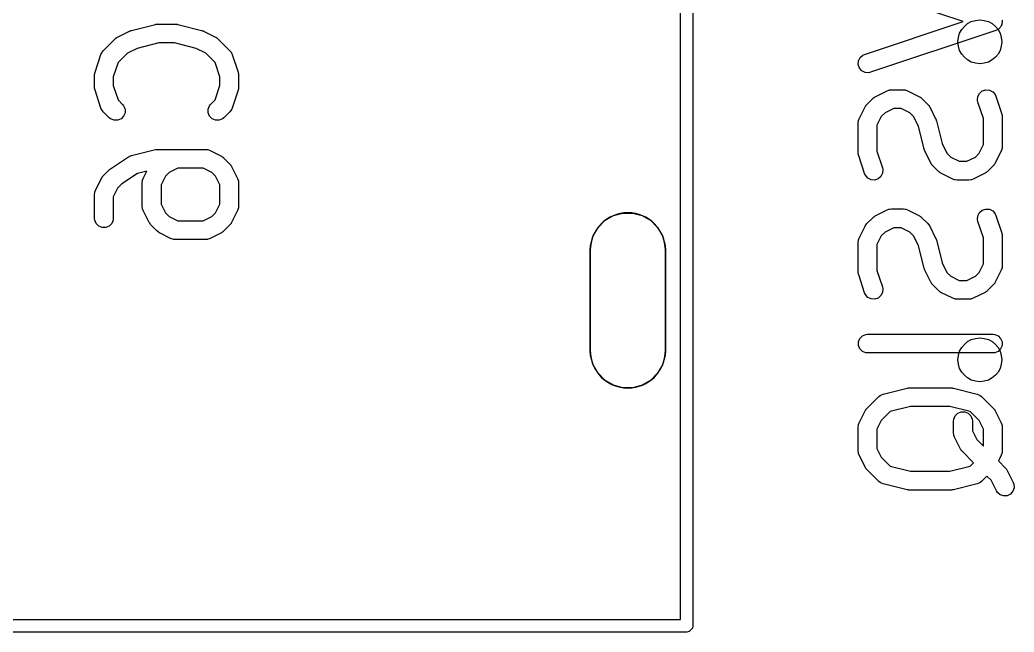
# Model space of a CAD drawing. Extents: x 0.29 to 2.1, y 0.2 to 2.1.
# Drawn here: x 0.7507 to 1.0631, y 0.1963 to 0.3888 of the extents above; entities that cross this region are included whole.
import ezdxf

# ---------------------------------------------------------------- set-up
doc = ezdxf.new("R2010")
doc.units = 0
doc.header["$MEASUREMENT"] = 0
doc.layers.add('BLACK', color=7, linetype='CONTINUOUS')

msp = doc.modelspace()

# ---------------------------------------------------------------- linework, layer by layer
at = {"layer": 'BLACK', "linetype": 'CONTINUOUS'}
for p, q in [((0.9622, 0.49469), (0.9622, 0.19823)), ((0.95827, 0.2002), (0.95827, 0.49272)), ((1.04711, 0.38824), (1.01615, 0.39856)), ((0.79385, 0.38744), (0.79395, 0.38745)), ((0.79395, 0.38745), (0.79958, 0.38745)), ((0.79958, 0.38745), (0.79968, 0.38744)), ((1.01615, 0.37792), (1.04711, 0.38824)), ((1.0593, 0.38746), (1.05913, 0.38713)), ((1.05931, 0.38767), (1.0593, 0.38746)), ((1.05931, 0.38881), (1.05938, 0.38861)), ((1.05938, 0.38787), (1.05931, 0.38767)), ((1.05938, 0.38861), (1.05935, 0.38824)), ((1.05935, 0.38824), (1.05938, 0.38787)), ((0.78138, 0.38339), (0.78513, 0.38527)), ((0.78513, 0.38527), (0.78517, 0.38528)), ((0.78517, 0.38528), (0.78519, 0.3853)), ((0.78519, 0.3853), (0.78543, 0.38538)), ((0.78543, 0.38538), (0.78567, 0.38547)), ((0.78567, 0.38547), (0.78569, 0.38548)), ((0.78569, 0.38548), (0.78574, 0.38549)), ((0.78574, 0.38549), (0.79324, 0.38737)), ((0.79324, 0.38737), (0.79334, 0.38738)), ((0.79334, 0.38738), (0.79338, 0.3874)), ((0.79338, 0.3874), (0.79359, 0.38742)), ((0.79359, 0.38742), (0.79381, 0.38745)), ((0.79381, 0.38745), (0.79385, 0.38744)), ((0.79968, 0.38744), (0.79972, 0.38745)), ((0.79972, 0.38745), (0.79994, 0.38742)), ((0.79994, 0.38742), (0.80015, 0.3874)), ((0.80015, 0.3874), (0.80019, 0.38738)), ((0.80019, 0.38738), (0.80029, 0.38737)), ((0.80029, 0.38737), (0.80779, 0.38549)), ((0.80779, 0.38549), (0.80783, 0.38548)), ((0.80783, 0.38548), (0.80786, 0.38547)), ((0.80786, 0.38547), (0.8081, 0.38538)), ((0.8081, 0.38538), (0.80834, 0.3853)), ((0.80834, 0.3853), (0.80835, 0.38528)), ((0.80835, 0.38528), (0.8084, 0.38527)), ((0.8084, 0.38527), (0.81215, 0.38339)), ((1.05738, 0.38544), (1.01801, 0.37232)), ((1.05791, 0.38568), (1.05738, 0.38544)), ((1.05807, 0.38581), (1.05791, 0.38568)), ((1.05826, 0.38591), (1.05807, 0.38581)), ((1.0585, 0.38619), (1.05826, 0.38591)), ((1.05878, 0.38643), (1.0585, 0.38619)), ((1.05888, 0.38662), (1.05878, 0.38643)), ((1.05901, 0.38678), (1.05888, 0.38662)), ((1.05913, 0.38713), (1.05901, 0.38678)), ((0.77687, 0.37909), (0.78062, 0.38284)), ((0.78062, 0.38284), (0.78084, 0.38303)), ((0.78084, 0.38303), (0.78089, 0.38308)), ((0.78089, 0.38308), (0.78098, 0.38314)), ((0.78098, 0.38314), (0.78106, 0.38321)), ((0.78106, 0.38321), (0.78114, 0.38324)), ((0.78114, 0.38324), (0.78138, 0.38339)), ((0.79432, 0.38155), (0.78748, 0.37984)), ((0.79921, 0.38155), (0.79432, 0.38155)), ((0.80605, 0.37984), (0.79921, 0.38155)), ((0.81215, 0.38339), (0.81239, 0.38324)), ((0.81239, 0.38324), (0.81247, 0.38321)), ((0.81247, 0.38321), (0.81255, 0.38314)), ((0.81255, 0.38314), (0.81264, 0.38308)), ((0.81264, 0.38308), (0.81269, 0.38303)), ((0.81269, 0.38303), (0.81291, 0.38284)), ((0.81291, 0.38284), (0.81666, 0.37909)), ((0.77615, 0.37794), (0.77639, 0.37846)), ((0.77639, 0.37846), (0.77646, 0.37854)), ((0.77646, 0.37854), (0.7765, 0.37864)), ((0.7765, 0.37864), (0.77687, 0.37909)), ((0.78445, 0.37833), (0.78154, 0.37541)), ((0.78748, 0.37984), (0.78445, 0.37833)), ((0.80908, 0.37833), (0.80605, 0.37984)), ((0.81199, 0.37541), (0.80908, 0.37833)), ((0.81666, 0.37909), (0.81703, 0.37864)), ((0.81703, 0.37864), (0.81707, 0.37854)), ((0.81707, 0.37854), (0.81714, 0.37846)), ((0.81714, 0.37846), (0.81738, 0.37794)), ((0.77428, 0.37231), (0.77615, 0.37794)), ((0.78154, 0.37541), (0.78003, 0.3709)), ((0.8135, 0.3709), (0.81199, 0.37541)), ((0.81738, 0.37794), (0.81925, 0.37231)), ((1.01415, 0.37475), (1.01423, 0.3759)), ((1.01423, 0.3759), (1.01475, 0.37693)), ((1.01475, 0.37693), (1.01562, 0.37768)), ((1.01562, 0.37768), (1.01615, 0.37792)), ((0.77415, 0.37175), (0.77417, 0.37185)), ((0.77417, 0.37185), (0.77418, 0.37195)), ((0.77418, 0.37195), (0.77421, 0.37203)), ((0.77421, 0.37203), (0.77428, 0.37231)), ((0.81925, 0.37231), (0.81932, 0.37203)), ((0.81932, 0.37203), (0.81935, 0.37195)), ((0.81935, 0.37195), (0.81936, 0.37185)), ((0.81936, 0.37185), (0.81938, 0.37175)), ((1.01451, 0.37366), (1.01415, 0.37475)), ((1.01527, 0.37279), (1.01451, 0.37366)), ((1.0163, 0.37227), (1.01527, 0.37279)), ((1.01745, 0.37219), (1.0163, 0.37227)), ((1.01801, 0.37232), (1.01745, 0.37219)), ((0.77413, 0.37138), (0.77416, 0.37167)), ((0.77413, 0.36763), (0.77413, 0.37138)), ((0.77416, 0.37167), (0.77415, 0.37175)), ((0.78003, 0.3709), (0.78003, 0.36811)), ((0.8135, 0.36811), (0.8135, 0.3709)), ((0.81938, 0.37175), (0.81937, 0.37167)), ((0.81937, 0.37167), (0.8194, 0.37138)), ((0.8194, 0.37138), (0.8194, 0.36763)), ((0.77416, 0.36734), (0.77413, 0.36763)), ((0.77415, 0.36726), (0.77416, 0.36734)), ((0.77417, 0.36716), (0.77415, 0.36726)), ((0.77418, 0.36705), (0.77417, 0.36716)), ((0.77421, 0.36698), (0.77418, 0.36705)), ((0.77428, 0.36669), (0.77421, 0.36698)), ((0.77615, 0.36107), (0.77428, 0.36669)), ((0.78003, 0.36811), (0.78154, 0.3636)), ((0.81199, 0.3636), (0.8135, 0.36811)), ((0.81925, 0.36669), (0.81738, 0.36107)), ((0.81932, 0.36698), (0.81925, 0.36669)), ((0.81935, 0.36705), (0.81932, 0.36698)), ((0.81936, 0.36716), (0.81935, 0.36705)), ((0.81938, 0.36726), (0.81936, 0.36716)), ((0.8194, 0.36763), (0.81937, 0.36734)), ((0.81937, 0.36734), (0.81938, 0.36726)), ((1.01951, 0.36464), (1.02326, 0.36651)), ((1.02326, 0.36651), (1.0238, 0.36672)), ((1.0238, 0.36672), (1.0239, 0.36672)), ((1.0239, 0.36672), (1.024, 0.36677)), ((1.024, 0.36677), (1.02458, 0.36682)), ((1.02458, 0.36682), (1.02833, 0.36682)), ((1.02833, 0.36682), (1.0289, 0.36677)), ((1.0289, 0.36677), (1.029, 0.36672)), ((1.029, 0.36672), (1.02911, 0.36672)), ((1.02911, 0.36672), (1.02965, 0.36651)), ((1.02965, 0.36651), (1.0334, 0.36464)), ((1.05173, 0.36465), (1.05224, 0.36568)), ((1.05224, 0.36568), (1.05311, 0.36643)), ((1.05311, 0.36643), (1.05421, 0.3668)), ((1.05421, 0.3668), (1.05535, 0.36672)), ((1.05535, 0.36672), (1.05639, 0.3662)), ((1.05639, 0.3662), (1.05714, 0.36533)), ((0.78154, 0.3636), (0.78292, 0.36222)), ((0.81061, 0.36222), (0.81199, 0.3636)), ((1.01687, 0.36221), (1.01874, 0.36408)), ((1.01874, 0.36408), (1.01897, 0.36427)), ((1.01897, 0.36427), (1.01902, 0.36433)), ((1.01902, 0.36433), (1.01911, 0.36438)), ((1.01911, 0.36438), (1.01919, 0.36445)), ((1.01919, 0.36445), (1.01926, 0.36448)), ((1.01926, 0.36448), (1.01951, 0.36464)), ((1.0334, 0.36464), (1.03365, 0.36448)), ((1.03365, 0.36448), (1.03372, 0.36445)), ((1.03372, 0.36445), (1.0338, 0.36438)), ((1.0338, 0.36438), (1.03389, 0.36433)), ((1.03389, 0.36433), (1.03394, 0.36427)), ((1.03394, 0.36427), (1.03417, 0.36408)), ((1.03417, 0.36408), (1.03604, 0.36221)), ((1.05165, 0.3635), (1.05173, 0.36465)), ((1.05177, 0.36294), (1.05165, 0.3635)), ((1.0535, 0.35777), (1.05177, 0.36294)), ((1.05714, 0.36533), (1.05738, 0.3648)), ((1.05738, 0.3648), (1.05925, 0.35918)), ((0.77639, 0.36054), (0.77615, 0.36107)), ((0.77646, 0.36046), (0.77639, 0.36054)), ((0.7765, 0.36036), (0.77646, 0.36046)), ((0.77687, 0.35992), (0.7765, 0.36036)), ((0.77874, 0.35804), (0.77687, 0.35992)), ((0.78292, 0.36222), (0.78328, 0.36177)), ((0.78328, 0.36177), (0.78373, 0.36071)), ((0.78373, 0.35955), (0.78328, 0.35849)), ((0.78373, 0.36071), (0.78373, 0.35955)), ((0.8098, 0.36071), (0.81024, 0.36177)), ((0.8098, 0.35955), (0.8098, 0.36071)), ((0.81024, 0.35849), (0.8098, 0.35955)), ((0.81024, 0.36177), (0.81061, 0.36222)), ((0.81666, 0.35992), (0.81479, 0.35804)), ((0.81703, 0.36036), (0.81666, 0.35992)), ((0.81707, 0.36046), (0.81703, 0.36036)), ((0.81714, 0.36054), (0.81707, 0.36046)), ((0.81738, 0.36107), (0.81714, 0.36054)), ((1.01444, 0.35769), (1.01631, 0.36144)), ((1.01631, 0.36144), (1.01647, 0.36169)), ((1.01647, 0.36169), (1.0165, 0.36176)), ((1.0165, 0.36176), (1.01657, 0.36184)), ((1.01657, 0.36184), (1.01662, 0.36193)), ((1.01662, 0.36193), (1.01668, 0.36198)), ((1.01668, 0.36198), (1.01687, 0.36221)), ((1.02258, 0.35957), (1.02138, 0.35837)), ((1.02528, 0.36092), (1.02258, 0.35957)), ((1.02763, 0.36092), (1.02528, 0.36092)), ((1.03033, 0.35957), (1.02763, 0.36092)), ((1.03153, 0.35837), (1.03033, 0.35957)), ((1.03604, 0.36221), (1.03623, 0.36198)), ((1.03623, 0.36198), (1.03629, 0.36193)), ((1.03629, 0.36193), (1.03634, 0.36184)), ((1.03634, 0.36184), (1.03641, 0.36176)), ((1.03641, 0.36176), (1.03644, 0.36169)), ((1.03644, 0.36169), (1.03659, 0.36144)), ((1.03659, 0.36144), (1.03847, 0.35769)), ((0.77919, 0.35767), (0.77874, 0.35804)), ((0.78025, 0.35723), (0.77919, 0.35767)), ((0.78141, 0.35723), (0.78025, 0.35723)), ((0.78247, 0.35767), (0.78141, 0.35723)), ((0.78328, 0.35849), (0.78247, 0.35767)), ((0.81106, 0.35767), (0.81024, 0.35849)), ((0.81212, 0.35723), (0.81106, 0.35767)), ((0.81328, 0.35723), (0.81212, 0.35723)), ((0.81434, 0.35767), (0.81328, 0.35723)), ((0.81479, 0.35804), (0.81434, 0.35767)), ((1.01413, 0.35637), (1.01418, 0.35695)), ((1.01413, 0.347), (1.01413, 0.35637)), ((1.01418, 0.35695), (1.01422, 0.35704)), ((1.01422, 0.35704), (1.01423, 0.35715)), ((1.01423, 0.35715), (1.01444, 0.35769)), ((1.02138, 0.35837), (1.02003, 0.35567)), ((1.03304, 0.35534), (1.03153, 0.35837)), ((1.03847, 0.35769), (1.03848, 0.35765)), ((1.03848, 0.35765), (1.0385, 0.35763)), ((1.0385, 0.35763), (1.03858, 0.35739)), ((1.03858, 0.35739), (1.03868, 0.35715)), ((1.03868, 0.35715), (1.03868, 0.35713)), ((1.03868, 0.35713), (1.03869, 0.35709)), ((1.03869, 0.35709), (1.04049, 0.3499)), ((1.0535, 0.34957), (1.0535, 0.35777)), ((1.05925, 0.35918), (1.05932, 0.35889)), ((1.05932, 0.35889), (1.05935, 0.35882)), ((1.05935, 0.35882), (1.05936, 0.35872)), ((1.05936, 0.35872), (1.05938, 0.35861)), ((1.05938, 0.35861), (1.05937, 0.35854)), ((1.05937, 0.35854), (1.0594, 0.35825)), ((1.0594, 0.35825), (1.0594, 0.34887)), ((1.02003, 0.35567), (1.02003, 0.34748)), ((1.03484, 0.34816), (1.03304, 0.35534)), ((0.78574, 0.34612), (0.79324, 0.348)), ((0.79324, 0.348), (0.79334, 0.34801)), ((0.79334, 0.34801), (0.79338, 0.34803)), ((0.79338, 0.34803), (0.79359, 0.34805)), ((0.79359, 0.34805), (0.79381, 0.34808)), ((0.79381, 0.34808), (0.79385, 0.34807)), ((0.79385, 0.34807), (0.79395, 0.34808)), ((0.79395, 0.34808), (0.80895, 0.34808)), ((0.80895, 0.34808), (0.80953, 0.34803)), ((0.80953, 0.34803), (0.80962, 0.34799)), ((0.80962, 0.34799), (0.80973, 0.34798)), ((0.80973, 0.34798), (0.81027, 0.34777)), ((0.81027, 0.34777), (0.81402, 0.3459)), ((1.01416, 0.34671), (1.01413, 0.347)), ((1.02003, 0.34748), (1.02176, 0.34231)), ((1.03485, 0.34811), (1.03484, 0.34816)), ((1.03485, 0.34809), (1.03485, 0.34811)), ((1.03495, 0.34785), (1.03485, 0.34809)), ((1.03503, 0.34761), (1.03495, 0.34785)), ((1.03504, 0.34759), (1.03503, 0.34761)), ((1.03506, 0.34755), (1.03504, 0.34759)), ((1.03694, 0.3438), (1.03506, 0.34755)), ((1.04049, 0.3499), (1.042, 0.34687)), ((1.042, 0.34687), (1.0432, 0.34567)), ((1.05095, 0.34567), (1.05215, 0.34687)), ((1.05215, 0.34687), (1.0535, 0.34957)), ((1.05909, 0.34755), (1.05722, 0.3438)), ((1.0593, 0.34809), (1.05909, 0.34755)), ((1.05935, 0.3483), (1.0593, 0.3482)), ((1.0593, 0.3482), (1.0593, 0.34809)), ((1.0594, 0.34887), (1.05935, 0.3483)), ((0.77919, 0.34196), (0.78482, 0.34571)), ((0.78482, 0.34571), (0.78513, 0.34588)), ((0.78513, 0.34588), (0.78519, 0.34593)), ((0.78519, 0.34593), (0.78526, 0.34595)), ((0.78526, 0.34595), (0.78533, 0.34599)), ((0.78533, 0.34599), (0.7854, 0.346)), ((0.7854, 0.346), (0.78574, 0.34612)), ((0.81402, 0.3459), (0.81427, 0.34574)), ((0.81427, 0.34574), (0.81434, 0.34571)), ((0.81434, 0.34571), (0.81442, 0.34565)), ((0.81442, 0.34565), (0.81451, 0.34559)), ((0.81451, 0.34559), (0.81456, 0.34553)), ((0.81456, 0.34553), (0.81479, 0.34534)), ((0.81479, 0.34534), (0.81666, 0.34347)), ((1.01415, 0.34663), (1.01416, 0.34671)), ((1.01417, 0.34653), (1.01415, 0.34663)), ((1.01418, 0.34642), (1.01417, 0.34653)), ((1.01421, 0.34635), (1.01418, 0.34642)), ((1.01428, 0.34606), (1.01421, 0.34635)), ((1.01615, 0.34044), (1.01428, 0.34606)), ((1.03709, 0.34355), (1.03694, 0.3438)), ((1.0432, 0.34567), (1.0459, 0.34433)), ((1.0459, 0.34433), (1.04825, 0.34433)), ((1.04825, 0.34433), (1.05095, 0.34567)), ((1.05722, 0.3438), (1.05706, 0.34355)), ((0.77687, 0.33972), (0.77874, 0.34159)), ((0.77874, 0.3416), (0.77897, 0.34179)), ((0.77874, 0.34159), (0.77874, 0.3416)), ((0.77874, 0.3416), (0.77874, 0.3416)), ((0.77897, 0.34179), (0.77919, 0.34196)), ((0.77919, 0.34196), (0.77919, 0.34196)), ((0.77919, 0.34196), (0.77919, 0.34196)), ((0.79058, 0.34125), (0.78767, 0.34052)), ((0.78944, 0.33895), (0.79058, 0.34125)), ((0.79758, 0.34083), (0.79638, 0.33963)), ((0.80027, 0.34218), (0.79758, 0.34083)), ((0.80825, 0.34218), (0.80027, 0.34218)), ((0.81095, 0.34083), (0.80825, 0.34218)), ((0.81215, 0.33963), (0.81095, 0.34083)), ((0.81666, 0.34347), (0.81685, 0.34324)), ((0.81685, 0.34324), (0.81691, 0.34319)), ((0.81691, 0.34319), (0.81696, 0.3431)), ((0.81696, 0.3431), (0.81703, 0.34302)), ((0.81703, 0.34302), (0.81706, 0.34295)), ((0.81706, 0.34295), (0.81722, 0.3427)), ((0.81722, 0.3427), (0.81909, 0.33895)), ((1.0218, 0.34059), (1.02129, 0.33956)), ((1.02176, 0.34231), (1.02188, 0.34174)), ((1.02188, 0.34174), (1.0218, 0.34059)), ((1.03712, 0.34348), (1.03709, 0.34355)), ((1.03719, 0.3434), (1.03712, 0.34348)), ((1.03724, 0.34331), (1.03719, 0.3434)), ((1.0373, 0.34326), (1.03724, 0.34331)), ((1.03749, 0.34303), (1.0373, 0.34326)), ((1.03936, 0.34116), (1.03749, 0.34303)), ((1.03959, 0.34097), (1.03936, 0.34116)), ((1.03964, 0.34091), (1.03959, 0.34097)), ((1.03973, 0.34086), (1.03964, 0.34091)), ((1.03981, 0.34079), (1.03973, 0.34086)), ((1.03988, 0.34076), (1.03981, 0.34079)), ((1.04013, 0.34061), (1.03988, 0.34076)), ((1.04388, 0.33873), (1.04013, 0.34061)), ((1.05402, 0.34061), (1.05027, 0.33873)), ((1.05427, 0.34076), (1.05402, 0.34061)), ((1.05434, 0.34079), (1.05427, 0.34076)), ((1.05442, 0.34086), (1.05434, 0.34079)), ((1.05451, 0.34091), (1.05442, 0.34086)), ((1.05456, 0.34097), (1.05451, 0.34091)), ((1.05479, 0.34116), (1.05456, 0.34097)), ((1.05666, 0.34303), (1.05479, 0.34116)), ((1.05685, 0.34326), (1.05666, 0.34303)), ((1.05691, 0.34331), (1.05685, 0.34326)), ((1.05696, 0.3434), (1.05691, 0.34331)), ((1.05703, 0.34348), (1.05696, 0.3434)), ((1.05706, 0.34355), (1.05703, 0.34348)), ((0.77444, 0.3352), (0.77631, 0.33895)), ((0.77631, 0.33895), (0.77647, 0.3392)), ((0.77647, 0.3392), (0.7765, 0.33927)), ((0.7765, 0.33927), (0.77657, 0.33935)), ((0.77657, 0.33935), (0.77662, 0.33944)), ((0.77662, 0.33944), (0.77668, 0.33949)), ((0.77668, 0.33949), (0.77687, 0.33972)), ((0.78767, 0.34052), (0.78271, 0.33721)), ((0.78912, 0.33763), (0.78918, 0.33821)), ((0.78912, 0.33013), (0.78912, 0.33763)), ((0.78918, 0.33821), (0.78922, 0.33831)), ((0.78922, 0.33831), (0.78923, 0.33841)), ((0.78923, 0.33841), (0.78944, 0.33895)), ((0.79638, 0.33963), (0.79503, 0.33694)), ((0.8135, 0.33694), (0.81215, 0.33963)), ((0.81909, 0.33895), (0.8193, 0.33841)), ((0.8193, 0.33841), (0.8193, 0.33831)), ((0.8193, 0.33831), (0.81935, 0.33821)), ((0.81935, 0.33821), (0.8194, 0.33763)), ((0.8194, 0.33763), (0.8194, 0.33013)), ((1.01639, 0.33991), (1.01615, 0.34044)), ((1.01714, 0.33904), (1.01639, 0.33991)), ((1.01817, 0.33852), (1.01714, 0.33904)), ((1.01932, 0.33844), (1.01817, 0.33852)), ((1.02042, 0.33881), (1.01932, 0.33844)), ((1.02129, 0.33956), (1.02042, 0.33881)), ((1.04442, 0.33852), (1.04388, 0.33873)), ((1.04453, 0.33852), (1.04442, 0.33852)), ((1.04462, 0.33848), (1.04453, 0.33852)), ((1.0452, 0.33842), (1.04462, 0.33848)), ((1.04895, 0.33842), (1.0452, 0.33842)), ((1.04953, 0.33848), (1.04895, 0.33842)), ((1.04962, 0.33852), (1.04953, 0.33848)), ((1.04973, 0.33852), (1.04962, 0.33852)), ((1.05027, 0.33873), (1.04973, 0.33852)), ((0.77413, 0.33388), (0.77418, 0.33446)), ((0.77418, 0.33446), (0.77422, 0.33456)), ((0.77422, 0.33456), (0.77423, 0.33466)), ((0.77423, 0.33466), (0.77444, 0.3352)), ((0.78138, 0.33588), (0.78003, 0.33319)), ((0.78271, 0.33721), (0.78138, 0.33588)), ((0.79503, 0.33694), (0.79503, 0.33083)), ((0.8135, 0.33083), (0.8135, 0.33694)), ((0.77413, 0.32638), (0.77413, 0.33388)), ((0.78003, 0.33319), (0.78003, 0.32638)), ((0.78918, 0.32956), (0.78912, 0.33013)), ((0.78922, 0.32946), (0.78918, 0.32956)), ((0.78923, 0.32935), (0.78922, 0.32946)), ((0.78944, 0.32881), (0.78923, 0.32935)), ((0.79131, 0.32506), (0.78944, 0.32881)), ((0.79503, 0.33083), (0.79638, 0.32813)), ((0.79638, 0.32813), (0.79758, 0.32694)), ((0.81095, 0.32694), (0.81215, 0.32813)), ((0.81215, 0.32813), (0.8135, 0.33083)), ((0.81909, 0.32881), (0.81722, 0.32506)), ((0.8193, 0.32935), (0.81909, 0.32881)), ((0.81935, 0.32956), (0.8193, 0.32946)), ((0.8193, 0.32946), (0.8193, 0.32935)), ((0.8194, 0.33013), (0.81935, 0.32956)), ((1.01951, 0.32714), (1.02326, 0.32902)), ((1.02326, 0.32902), (1.0238, 0.32922)), ((1.0238, 0.32922), (1.0239, 0.32923)), ((1.0239, 0.32923), (1.024, 0.32927)), ((1.024, 0.32927), (1.02458, 0.32933)), ((1.02458, 0.32933), (1.02833, 0.32933)), ((1.02833, 0.32933), (1.0289, 0.32927)), ((1.0289, 0.32927), (1.029, 0.32923)), ((1.029, 0.32923), (1.02911, 0.32922)), ((1.02911, 0.32922), (1.02965, 0.32902)), ((1.02965, 0.32902), (1.0334, 0.32714)), ((1.05173, 0.32715), (1.05224, 0.32818)), ((1.05224, 0.32818), (1.05311, 0.32894)), ((1.05311, 0.32894), (1.05421, 0.3293)), ((1.05421, 0.3293), (1.05535, 0.32922)), ((1.05535, 0.32922), (1.05639, 0.32871)), ((1.05639, 0.32871), (1.05714, 0.32784)), ((0.77418, 0.32581), (0.77413, 0.32638)), ((0.77462, 0.32474), (0.77418, 0.32581)), ((0.77998, 0.32581), (0.77953, 0.32474)), ((0.78003, 0.32638), (0.77998, 0.32581)), ((0.79147, 0.32482), (0.79131, 0.32506)), ((0.79758, 0.32694), (0.80027, 0.32559)), ((0.80027, 0.32559), (0.80825, 0.32559)), ((0.80825, 0.32559), (0.81095, 0.32694)), ((0.81722, 0.32506), (0.81706, 0.32482)), ((0.93236, 0.32353), (0.93454, 0.32571)), ((0.93454, 0.32571), (0.93721, 0.32725)), ((0.93721, 0.32725), (0.94019, 0.32805)), ((0.94019, 0.32805), (0.94327, 0.32805)), ((0.94327, 0.32805), (0.94625, 0.32725)), ((0.94625, 0.32725), (0.94892, 0.32571)), ((0.94892, 0.32571), (0.9511, 0.32353)), ((1.01687, 0.32471), (1.01874, 0.32659)), ((1.01874, 0.32659), (1.01897, 0.32677)), ((1.01897, 0.32677), (1.01902, 0.32683)), ((1.01902, 0.32683), (1.01911, 0.32689)), ((1.01911, 0.32689), (1.01919, 0.32695)), ((1.01919, 0.32695), (1.01926, 0.32698)), ((1.01926, 0.32698), (1.01951, 0.32714)), ((1.0334, 0.32714), (1.03365, 0.32698)), ((1.03365, 0.32698), (1.03372, 0.32695)), ((1.03372, 0.32695), (1.0338, 0.32689)), ((1.0338, 0.32689), (1.03389, 0.32683)), ((1.03389, 0.32683), (1.03394, 0.32677)), ((1.03394, 0.32677), (1.03417, 0.32659)), ((1.03417, 0.32659), (1.03604, 0.32471)), ((1.05165, 0.326), (1.05173, 0.32715)), ((1.05177, 0.32544), (1.05165, 0.326)), ((1.0535, 0.32027), (1.05177, 0.32544)), ((1.05714, 0.32784), (1.05738, 0.32731)), ((1.05738, 0.32731), (1.05925, 0.32168)), ((0.77544, 0.32393), (0.77462, 0.32474)), ((0.7765, 0.32349), (0.77544, 0.32393)), ((0.77766, 0.32349), (0.7765, 0.32349)), ((0.77872, 0.32393), (0.77766, 0.32349)), ((0.77953, 0.32474), (0.77872, 0.32393)), ((0.7915, 0.32474), (0.79147, 0.32482)), ((0.79156, 0.32466), (0.7915, 0.32474)), ((0.79162, 0.32457), (0.79156, 0.32466)), ((0.79168, 0.32452), (0.79162, 0.32457)), ((0.79186, 0.3243), (0.79168, 0.32452)), ((0.79374, 0.32242), (0.79186, 0.3243)), ((0.79397, 0.32224), (0.79374, 0.32242)), ((0.79402, 0.32218), (0.79397, 0.32224)), ((0.79411, 0.32212), (0.79402, 0.32218)), ((0.79419, 0.32205), (0.79411, 0.32212)), ((0.79426, 0.32202), (0.79419, 0.32205)), ((0.79451, 0.32187), (0.79426, 0.32202)), ((0.79826, 0.31999), (0.79451, 0.32187)), ((0.81402, 0.32187), (0.81027, 0.31999)), ((0.81427, 0.32202), (0.81402, 0.32187)), ((0.81434, 0.32205), (0.81427, 0.32202)), ((0.81442, 0.32212), (0.81434, 0.32205)), ((0.81451, 0.32218), (0.81442, 0.32212)), ((0.81456, 0.32224), (0.81451, 0.32218)), ((0.81479, 0.32242), (0.81456, 0.32224)), ((0.81666, 0.3243), (0.81479, 0.32242)), ((0.81685, 0.32452), (0.81666, 0.3243)), ((0.81691, 0.32457), (0.81685, 0.32452)), ((0.81696, 0.32466), (0.81691, 0.32457)), ((0.81703, 0.32474), (0.81696, 0.32466)), ((0.81706, 0.32482), (0.81703, 0.32474)), ((0.93082, 0.32086), (0.93236, 0.32353)), ((0.9511, 0.32353), (0.95264, 0.32086)), ((1.01444, 0.3202), (1.01631, 0.32395)), ((1.01631, 0.32395), (1.01647, 0.32419)), ((1.01647, 0.32419), (1.0165, 0.32427)), ((1.0165, 0.32427), (1.01657, 0.32435)), ((1.01657, 0.32435), (1.01662, 0.32444)), ((1.01662, 0.32444), (1.01668, 0.32449)), ((1.01668, 0.32449), (1.01687, 0.32471)), ((1.02258, 0.32207), (1.02138, 0.32088)), ((1.02528, 0.32342), (1.02258, 0.32207)), ((1.02763, 0.32342), (1.02528, 0.32342)), ((1.03033, 0.32207), (1.02763, 0.32342)), ((1.03153, 0.32088), (1.03033, 0.32207)), ((1.03604, 0.32471), (1.03623, 0.32449)), ((1.03623, 0.32449), (1.03629, 0.32444)), ((1.03629, 0.32444), (1.03634, 0.32435)), ((1.03634, 0.32435), (1.03641, 0.32427)), ((1.03641, 0.32427), (1.03644, 0.32419)), ((1.03644, 0.32419), (1.03659, 0.32395)), ((1.03659, 0.32395), (1.03847, 0.3202)), ((0.7988, 0.31979), (0.79826, 0.31999)), ((0.7989, 0.31978), (0.7988, 0.31979)), ((0.799, 0.31974), (0.7989, 0.31978)), ((0.79958, 0.31968), (0.799, 0.31974)), ((0.80895, 0.31968), (0.79958, 0.31968)), ((0.80953, 0.31974), (0.80895, 0.31968)), ((0.80962, 0.31978), (0.80953, 0.31974)), ((0.80973, 0.31979), (0.80962, 0.31978)), ((0.81027, 0.31999), (0.80973, 0.31979)), ((0.93002, 0.31788), (0.93082, 0.32086)), ((0.95264, 0.32086), (0.95344, 0.31788)), ((1.01413, 0.31888), (1.01418, 0.31945)), ((1.01413, 0.3095), (1.01413, 0.31888)), ((1.01418, 0.31945), (1.01422, 0.31955)), ((1.01422, 0.31955), (1.01423, 0.31966)), ((1.01423, 0.31966), (1.01444, 0.3202)), ((1.02138, 0.32088), (1.02003, 0.31818)), ((1.03304, 0.31784), (1.03153, 0.32088)), ((1.03847, 0.3202), (1.03848, 0.32015)), ((1.03848, 0.32015), (1.0385, 0.32014)), ((1.0385, 0.32014), (1.03858, 0.31989)), ((1.03858, 0.31989), (1.03868, 0.31966)), ((1.03868, 0.31966), (1.03868, 0.31963)), ((1.03868, 0.31963), (1.03869, 0.31959)), ((1.03869, 0.31959), (1.04049, 0.31241)), ((1.0535, 0.31207), (1.0535, 0.32027)), ((1.05925, 0.32168), (1.05932, 0.3214)), ((1.05932, 0.3214), (1.05935, 0.32133)), ((1.05935, 0.32133), (1.05936, 0.32122)), ((1.05936, 0.32122), (1.05938, 0.32112)), ((1.05938, 0.32112), (1.05937, 0.32104)), ((1.05937, 0.32104), (1.0594, 0.32075)), ((1.0594, 0.32075), (1.0594, 0.31138)), ((0.92992, 0.31634), (0.93002, 0.31788)), ((0.92992, 0.28484), (0.92992, 0.31634)), ((0.92992, 0.31634), (0.92992, 0.28484)), ((0.95344, 0.31788), (0.95354, 0.31634)), ((0.95354, 0.31634), (0.95354, 0.28484)), ((0.95354, 0.28484), (0.95354, 0.31634)), ((1.02003, 0.31818), (1.02003, 0.30998)), ((1.03484, 0.31066), (1.03304, 0.31784)), ((1.01416, 0.30921), (1.01413, 0.3095)), ((1.02003, 0.30998), (1.02176, 0.30481)), ((1.03485, 0.31062), (1.03484, 0.31066)), ((1.03485, 0.3106), (1.03485, 0.31062)), ((1.03495, 0.31036), (1.03485, 0.3106)), ((1.03503, 0.31011), (1.03495, 0.31036)), ((1.03504, 0.3101), (1.03503, 0.31011)), ((1.03506, 0.31006), (1.03504, 0.3101)), ((1.03694, 0.30631), (1.03506, 0.31006)), ((1.04049, 0.31241), (1.042, 0.30938)), ((1.042, 0.30938), (1.0432, 0.30818)), ((1.05095, 0.30818), (1.05215, 0.30938)), ((1.05215, 0.30938), (1.0535, 0.31207)), ((1.05909, 0.31006), (1.05722, 0.30631)), ((1.0593, 0.3106), (1.05909, 0.31006)), ((1.05935, 0.3108), (1.0593, 0.3107)), ((1.0593, 0.3107), (1.0593, 0.3106)), ((1.0594, 0.31138), (1.05935, 0.3108)), ((1.01415, 0.30913), (1.01416, 0.30921)), ((1.01417, 0.30903), (1.01415, 0.30913)), ((1.01418, 0.30893), (1.01417, 0.30903)), ((1.01421, 0.30885), (1.01418, 0.30893)), ((1.01428, 0.30857), (1.01421, 0.30885)), ((1.01615, 0.30294), (1.01428, 0.30857)), ((1.03709, 0.30606), (1.03694, 0.30631)), ((1.0432, 0.30818), (1.0459, 0.30683)), ((1.0459, 0.30683), (1.04825, 0.30683)), ((1.04825, 0.30683), (1.05095, 0.30818)), ((1.05722, 0.30631), (1.05706, 0.30606)), ((1.0218, 0.3031), (1.02129, 0.30207)), ((1.02176, 0.30481), (1.02188, 0.30425)), ((1.02188, 0.30425), (1.0218, 0.3031)), ((1.03712, 0.30599), (1.03709, 0.30606)), ((1.03719, 0.30591), (1.03712, 0.30599)), ((1.03724, 0.30582), (1.03719, 0.30591)), ((1.0373, 0.30576), (1.03724, 0.30582)), ((1.03749, 0.30554), (1.0373, 0.30576)), ((1.03936, 0.30366), (1.03749, 0.30554)), ((1.03959, 0.30348), (1.03936, 0.30366)), ((1.03964, 0.30342), (1.03959, 0.30348)), ((1.03973, 0.30336), (1.03964, 0.30342)), ((1.03981, 0.3033), (1.03973, 0.30336)), ((1.03988, 0.30327), (1.03981, 0.3033)), ((1.04013, 0.30311), (1.03988, 0.30327)), ((1.04388, 0.30124), (1.04013, 0.30311)), ((1.05402, 0.30311), (1.05027, 0.30124)), ((1.05427, 0.30327), (1.05402, 0.30311)), ((1.05434, 0.3033), (1.05427, 0.30327)), ((1.05442, 0.30336), (1.05434, 0.3033)), ((1.05451, 0.30342), (1.05442, 0.30336)), ((1.05456, 0.30348), (1.05451, 0.30342)), ((1.05479, 0.30366), (1.05456, 0.30348)), ((1.05666, 0.30554), (1.05479, 0.30366)), ((1.05685, 0.30576), (1.05666, 0.30554)), ((1.05691, 0.30582), (1.05685, 0.30576)), ((1.05696, 0.30591), (1.05691, 0.30582)), ((1.05703, 0.30599), (1.05696, 0.30591)), ((1.05706, 0.30606), (1.05703, 0.30599)), ((1.01639, 0.30241), (1.01615, 0.30294)), ((1.01714, 0.30154), (1.01639, 0.30241)), ((1.01817, 0.30103), (1.01714, 0.30154)), ((1.01932, 0.30095), (1.01817, 0.30103)), ((1.02042, 0.30131), (1.01932, 0.30095)), ((1.02129, 0.30207), (1.02042, 0.30131)), ((1.04442, 0.30103), (1.04388, 0.30124)), ((1.04453, 0.30102), (1.04442, 0.30103)), ((1.04462, 0.30098), (1.04453, 0.30102)), ((1.0452, 0.30092), (1.04462, 0.30098)), ((1.04895, 0.30092), (1.0452, 0.30092)), ((1.04953, 0.30098), (1.04895, 0.30092)), ((1.04962, 0.30102), (1.04953, 0.30098)), ((1.04973, 0.30103), (1.04962, 0.30102)), ((1.05027, 0.30124), (1.04973, 0.30103)), ((1.01418, 0.28758), (1.01462, 0.28864)), ((1.01418, 0.28643), (1.01418, 0.28758)), ((1.01462, 0.28864), (1.01544, 0.28946)), ((1.01544, 0.28946), (1.0165, 0.2899)), ((1.0165, 0.2899), (1.01708, 0.28996)), ((1.01708, 0.28996), (1.05645, 0.28996)), ((1.05645, 0.28996), (1.05703, 0.2899)), ((1.05703, 0.2899), (1.05809, 0.28946)), ((1.05809, 0.28946), (1.0589, 0.28864)), ((1.0589, 0.28864), (1.05935, 0.28758)), ((1.05935, 0.28758), (1.05935, 0.28643)), ((0.93002, 0.2833), (0.92992, 0.28484)), ((0.95354, 0.28484), (0.95344, 0.2833)), ((1.01462, 0.28536), (1.01418, 0.28643)), ((1.01544, 0.28455), (1.01462, 0.28536)), ((1.0165, 0.28411), (1.01544, 0.28455)), ((1.05809, 0.28455), (1.05703, 0.28411)), ((1.0589, 0.28536), (1.05809, 0.28455)), ((1.05935, 0.28643), (1.0589, 0.28536)), ((0.93082, 0.28032), (0.93002, 0.2833)), ((0.95344, 0.2833), (0.95264, 0.28032)), ((1.01708, 0.28405), (1.0165, 0.28411)), ((1.05645, 0.28405), (1.01708, 0.28405)), ((1.05703, 0.28411), (1.05645, 0.28405)), ((0.93236, 0.27765), (0.93082, 0.28032)), ((0.95264, 0.28032), (0.9511, 0.27765)), ((0.93454, 0.27547), (0.93236, 0.27765)), ((0.93721, 0.27393), (0.93454, 0.27547)), ((0.94892, 0.27547), (0.94625, 0.27393)), ((0.9511, 0.27765), (0.94892, 0.27547)), ((0.94019, 0.27313), (0.93721, 0.27393)), ((0.94327, 0.27313), (0.94019, 0.27313)), ((0.94625, 0.27393), (0.94327, 0.27313)), ((1.02199, 0.27112), (1.02949, 0.273)), ((1.02949, 0.273), (1.02959, 0.27301)), ((1.02959, 0.27301), (1.02963, 0.27303)), ((1.02963, 0.27303), (1.02984, 0.27305)), ((1.02984, 0.27305), (1.03006, 0.27308)), ((1.03006, 0.27308), (1.0301, 0.27307)), ((1.0301, 0.27307), (1.0302, 0.27308)), ((1.0302, 0.27308), (1.04333, 0.27308)), ((1.04333, 0.27308), (1.04343, 0.27307)), ((1.04343, 0.27307), (1.04347, 0.27308)), ((1.04347, 0.27308), (1.04369, 0.27305)), ((1.04369, 0.27305), (1.0439, 0.27303)), ((1.0439, 0.27303), (1.04394, 0.27301)), ((1.04394, 0.27301), (1.04404, 0.273)), ((1.04404, 0.273), (1.05154, 0.27112)), ((1.01687, 0.26659), (1.02062, 0.27034)), ((1.02062, 0.27034), (1.02106, 0.27071)), ((1.02106, 0.27071), (1.02127, 0.2708)), ((1.02127, 0.2708), (1.02144, 0.27093)), ((1.02144, 0.27093), (1.02199, 0.27112)), ((1.05154, 0.27112), (1.05209, 0.27093)), ((1.05209, 0.27093), (1.05226, 0.2708)), ((1.05226, 0.2708), (1.05247, 0.27071)), ((1.05247, 0.27071), (1.05291, 0.27034)), ((1.05291, 0.27034), (1.05666, 0.26659)), ((1.01444, 0.26208), (1.01631, 0.26583)), ((1.01631, 0.26583), (1.01647, 0.26608)), ((1.01647, 0.26608), (1.0165, 0.26615)), ((1.0165, 0.26615), (1.01657, 0.26623)), ((1.01657, 0.26623), (1.01662, 0.26632)), ((1.01662, 0.26632), (1.01668, 0.26637)), ((1.01668, 0.26637), (1.01687, 0.26659)), ((1.03057, 0.26718), (1.02421, 0.26559)), ((1.04296, 0.26718), (1.03057, 0.26718)), ((1.04932, 0.26559), (1.04296, 0.26718)), ((1.05666, 0.26659), (1.05685, 0.26637)), ((1.05685, 0.26637), (1.05691, 0.26632)), ((1.05691, 0.26632), (1.05696, 0.26623)), ((1.05696, 0.26623), (1.05703, 0.26615)), ((1.05703, 0.26615), (1.05706, 0.26608)), ((1.05706, 0.26608), (1.05722, 0.26583)), ((1.05722, 0.26583), (1.05909, 0.26208)), ((1.02138, 0.26276), (1.02003, 0.26006)), ((1.02421, 0.26559), (1.02138, 0.26276)), ((1.04412, 0.26263), (1.04418, 0.26321)), ((1.04412, 0.25888), (1.04412, 0.26263)), ((1.04418, 0.26321), (1.04462, 0.26427)), ((1.04462, 0.26427), (1.04544, 0.26509)), ((1.04544, 0.26509), (1.0465, 0.26553)), ((1.0465, 0.26553), (1.04765, 0.26553)), ((1.04765, 0.26553), (1.04872, 0.26509)), ((1.04872, 0.26509), (1.04953, 0.26427)), ((1.05215, 0.26276), (1.04932, 0.26559)), ((1.04953, 0.26427), (1.04997, 0.26321)), ((1.04997, 0.26321), (1.05003, 0.26263)), ((1.05003, 0.26263), (1.05003, 0.25958)), ((1.0535, 0.26006), (1.05215, 0.26276)), ((1.01413, 0.26076), (1.01418, 0.26133)), ((1.01413, 0.25326), (1.01413, 0.26076)), ((1.01418, 0.26133), (1.01422, 0.26143)), ((1.01422, 0.26143), (1.01423, 0.26154)), ((1.01423, 0.26154), (1.01444, 0.26208)), ((1.02003, 0.26006), (1.02003, 0.25396)), ((1.05003, 0.25958), (1.05138, 0.25688)), ((1.0535, 0.25476), (1.0535, 0.26006)), ((1.05909, 0.26208), (1.0593, 0.26154)), ((1.0593, 0.26154), (1.0593, 0.26143)), ((1.0593, 0.26143), (1.05935, 0.26133)), ((1.05935, 0.26133), (1.0594, 0.26076)), ((1.0594, 0.26076), (1.0594, 0.25326)), ((1.04418, 0.25831), (1.04412, 0.25888)), ((1.04422, 0.25821), (1.04418, 0.25831)), ((1.04423, 0.2581), (1.04422, 0.25821)), ((1.04443, 0.25756), (1.04423, 0.2581)), ((1.04631, 0.25381), (1.04443, 0.25756)), ((1.05138, 0.25688), (1.0535, 0.25476)), ((1.01418, 0.25268), (1.01413, 0.25326)), ((1.02003, 0.25396), (1.02138, 0.25126)), ((1.04647, 0.25356), (1.04631, 0.25381)), ((1.0465, 0.25349), (1.04647, 0.25356)), ((1.04656, 0.25341), (1.0465, 0.25349)), ((1.04662, 0.25332), (1.04656, 0.25341)), ((1.04668, 0.25327), (1.04662, 0.25332)), ((1.04686, 0.25305), (1.04668, 0.25327)), ((1.0594, 0.25326), (1.05935, 0.25268)), ((1.01422, 0.25258), (1.01418, 0.25268)), ((1.01423, 0.25248), (1.01422, 0.25258)), ((1.01444, 0.25194), (1.01423, 0.25248)), ((1.01631, 0.24819), (1.01444, 0.25194)), ((1.02138, 0.25126), (1.02421, 0.24843)), ((1.0504, 0.24951), (1.04686, 0.25305)), ((1.05909, 0.25194), (1.05817, 0.25009)), ((1.05817, 0.25009), (1.06041, 0.24785)), ((1.0593, 0.25248), (1.05909, 0.25194)), ((1.05935, 0.25268), (1.0593, 0.25258)), ((1.0593, 0.25258), (1.0593, 0.25248)), ((1.01647, 0.24794), (1.01631, 0.24819)), ((1.0165, 0.24787), (1.01647, 0.24794)), ((1.01657, 0.24779), (1.0165, 0.24787)), ((1.01662, 0.2477), (1.01657, 0.24779)), ((1.01668, 0.24765), (1.01662, 0.2477)), ((1.01687, 0.24742), (1.01668, 0.24765)), ((1.02062, 0.24367), (1.01687, 0.24742)), ((1.02421, 0.24843), (1.03057, 0.24684)), ((1.04296, 0.24684), (1.04932, 0.24843)), ((1.04932, 0.24843), (1.0504, 0.24951)), ((1.06041, 0.24785), (1.0606, 0.24762)), ((1.0606, 0.24762), (1.06066, 0.24757)), ((1.06066, 0.24757), (1.06071, 0.24748)), ((1.06071, 0.24748), (1.06078, 0.2474)), ((1.06078, 0.2474), (1.06081, 0.24733)), ((1.06081, 0.24733), (1.06097, 0.24708)), ((1.06097, 0.24708), (1.06284, 0.24333)), ((1.03057, 0.24684), (1.04296, 0.24684)), ((1.05457, 0.24533), (1.05291, 0.24367)), ((1.0559, 0.24401), (1.05457, 0.24533)), ((1.05756, 0.24069), (1.0559, 0.24401)), ((1.02106, 0.2433), (1.02062, 0.24367)), ((1.02127, 0.24322), (1.02106, 0.2433)), ((1.02144, 0.24309), (1.02127, 0.24322)), ((1.02199, 0.24289), (1.02144, 0.24309)), ((1.02949, 0.24102), (1.02199, 0.24289)), ((1.02959, 0.24101), (1.02949, 0.24102)), ((1.02963, 0.24099), (1.02959, 0.24101)), ((1.02984, 0.24097), (1.02963, 0.24099)), ((1.03006, 0.24094), (1.02984, 0.24097)), ((1.0301, 0.24094), (1.03006, 0.24094)), ((1.0302, 0.24093), (1.0301, 0.24094)), ((1.04333, 0.24093), (1.0302, 0.24093)), ((1.04343, 0.24094), (1.04333, 0.24093)), ((1.04347, 0.24094), (1.04343, 0.24094)), ((1.04369, 0.24097), (1.04347, 0.24094)), ((1.0439, 0.24099), (1.04369, 0.24097)), ((1.04394, 0.24101), (1.0439, 0.24099)), ((1.04404, 0.24102), (1.04394, 0.24101)), ((1.05154, 0.24289), (1.04404, 0.24102)), ((1.05209, 0.24309), (1.05154, 0.24289)), ((1.05226, 0.24322), (1.05209, 0.24309)), ((1.05247, 0.2433), (1.05226, 0.24322)), ((1.05291, 0.24367), (1.05247, 0.2433)), ((1.05787, 0.2402), (1.05756, 0.24069)), ((1.06313, 0.24164), (1.06276, 0.24055)), ((1.06284, 0.24333), (1.06305, 0.24279)), ((1.06305, 0.24279), (1.06313, 0.24164)), ((1.05874, 0.23944), (1.05787, 0.2402)), ((1.05983, 0.23908), (1.05874, 0.23944)), ((1.06098, 0.23916), (1.05983, 0.23908)), ((1.06201, 0.23968), (1.06098, 0.23916)), ((1.06276, 0.24055), (1.06201, 0.23968)), ((0.58504, 0.2002), (0.95827, 0.2002)), ((0.96205, 0.19748), (0.96099, 0.19641)), ((0.9622, 0.19823), (0.96205, 0.19748)), ((0.96024, 0.19626), (0.58307, 0.19626)), ((0.96099, 0.19641), (0.96024, 0.19626))]:
    msp.add_line(p, q, dxfattribs=at)
at = {"layer": 'BLACK'}
for centre in [(1.05236, 0.38189), (1.05236, 0.38189), (1.05236, 0.28189), (1.05236, 0.28189)]:
    msp.add_circle(centre, 0.00689, dxfattribs=at)
for centre, start, end in [((0.94173, 0.31634), 0, 180), ((0.94173, 0.28484), 180, 360)]:
    msp.add_arc(centre, 0.01181, start, end, dxfattribs=at)

doc.saveas('drawing.dxf')
